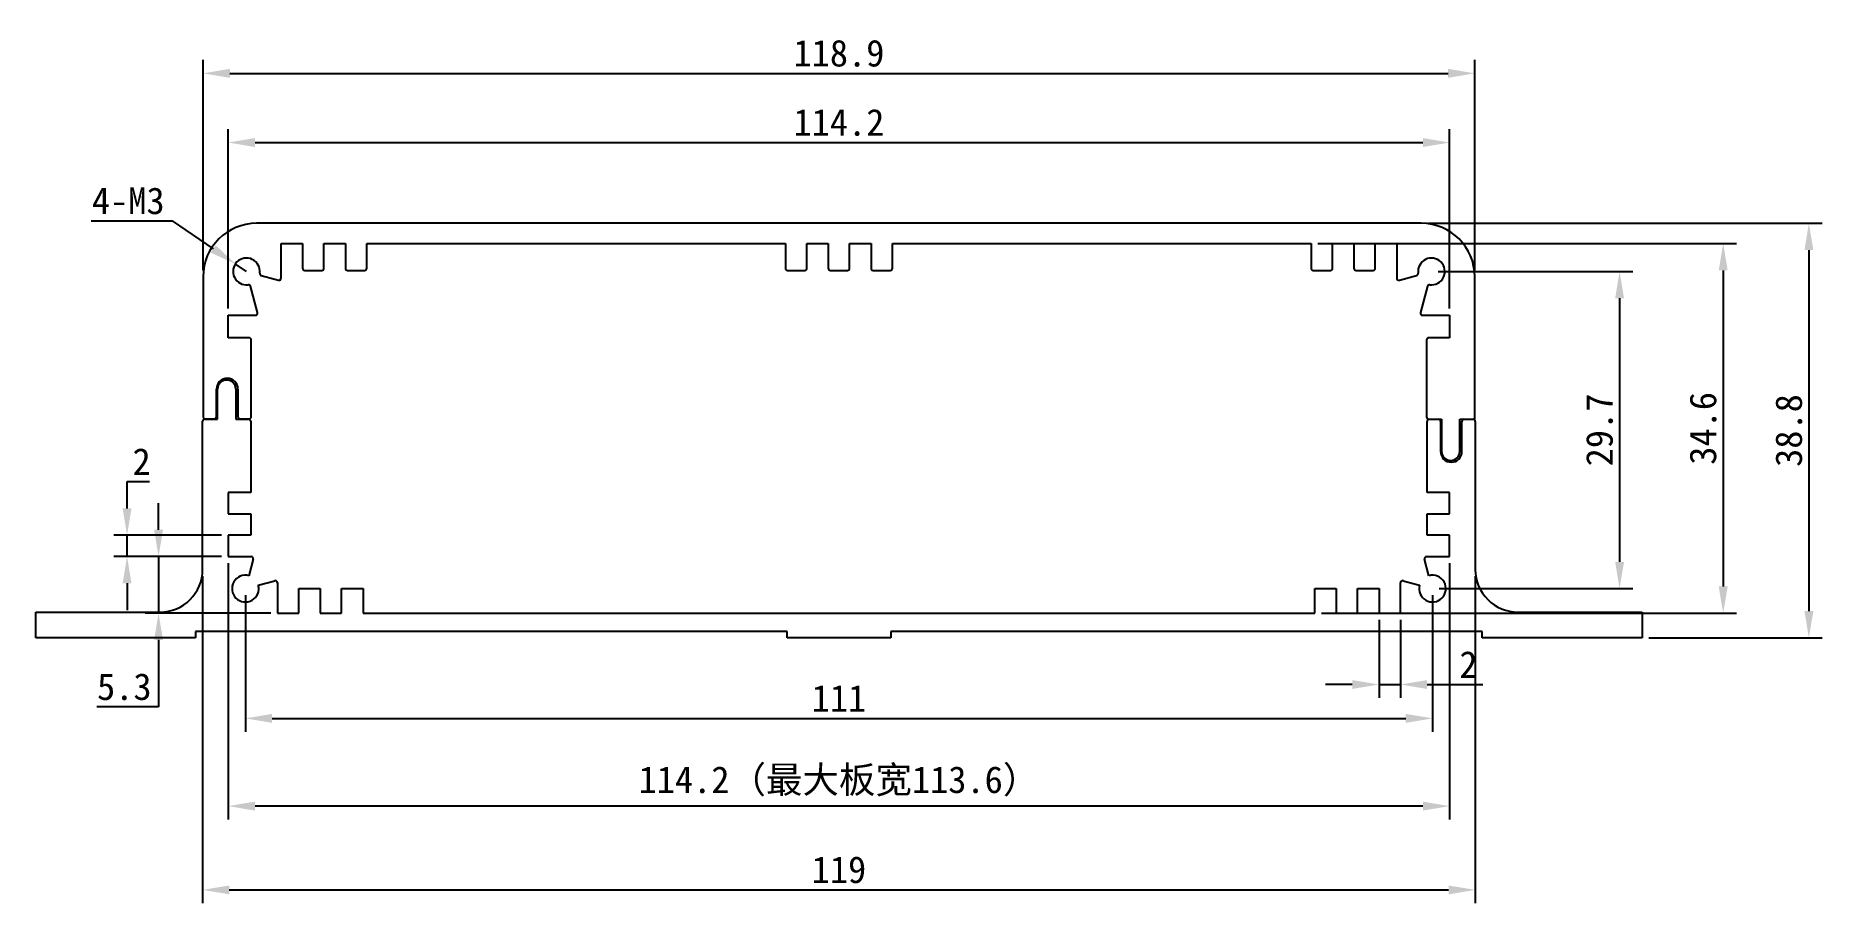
# Model space of a CAD drawing. Header units: inches. Extents: x 60 to 227, y -10 to 71.
import ezdxf

# ---------------------------------------------------------------- set-up
doc = ezdxf.new("R2010")
doc.units = ezdxf.units.IN
doc.header["$MEASUREMENT"] = 0
doc.layers.add('1', color=30, linetype='Continuous')
doc.styles.get("Standard").update_dxf_attribs({"font": 'simhei.ttf'})
doc.dimstyles.new('ISO-25', dxfattribs={"dimtxt": 2.5, "dimasz": 2.5, "dimexe": 1.25, "dimexo": 0.625, "dimtad": 1, "dimtoh": 1, "dimdec": 1, "dimdsep": 46, "dimtxsty": 'Standard', "dimcen": 2.5, "dimadec": 0, "dimazin": 0, "dimtfac": 1, "dimtdec": 1, "dimtmove": 0, "dimatfit": 3, "dimfxl": 1, "dimarcsym": 0})

# ---------------------------------------------------------------- blocks, each defined once
blk = doc.blocks.new('*D17')
at = {"color": 0, "lineweight": -2}
for p, q in [((189.82, 53.62), (226.69, 53.62)), ((225.44, 51.12), (225.44, 17.37)), ((210.47, 14.87), (226.69, 14.87))]:
    blk.add_line(p, q, dxfattribs=at)
at = {"color": 0}
for points in [[(225.03, 51.12), (225.86, 51.12), (225.44, 53.62)], [(225.03, 17.37), (225.86, 17.37), (225.44, 14.87)]]:
    blk.add_solid(points, dxfattribs=at)
at = {"layer": 'Defpoints', "color": 0}
for p in [(189.2, 53.62), (209.85, 14.87), (225.44, 14.87)]:
    blk.add_point(p, dxfattribs=at)
at = {"color": 0, "insert": (223.57, 34.25), "char_height": 2.5, "attachment_point": 5, "rotation": 90}
blk.add_mtext('38.8', dxfattribs=at)
blk = doc.blocks.new('*D18')
at = {"color": 0, "lineweight": -2}
for p, q in [((75.3, 49.25), (75.3, 68.89)), ((194.2, 49.25), (194.2, 68.89)), ((77.8, 67.64), (191.7, 67.64))]:
    blk.add_line(p, q, dxfattribs=at)
at = {"color": 0}
for points in [[(77.8, 68.06), (77.8, 67.22), (75.3, 67.64)], [(191.7, 68.06), (191.7, 67.22), (194.2, 67.64)]]:
    blk.add_solid(points, dxfattribs=at)
at = {"layer": 'Defpoints', "color": 0}
for p in [(194.2, 67.64), (75.3, 48.62), (194.2, 48.62)]:
    blk.add_point(p, dxfattribs=at)
at = {"color": 0, "insert": (134.75, 69.51), "char_height": 2.5, "attachment_point": 5}
blk.add_mtext('118.9', dxfattribs=at)
blk = doc.blocks.new('*D19')
at = {"color": 0, "lineweight": -2}
for p, q in [((77.65, 45.65), (77.65, 62.42)), ((191.85, 45.65), (191.85, 62.42)), ((80.15, 61.17), (189.35, 61.17))]:
    blk.add_line(p, q, dxfattribs=at)
at = {"color": 0}
for points in [[(80.15, 61.59), (80.15, 60.75), (77.65, 61.17)], [(189.35, 61.59), (189.35, 60.75), (191.85, 61.17)]]:
    blk.add_solid(points, dxfattribs=at)
at = {"layer": 'Defpoints', "color": 0}
for p in [(191.85, 61.17), (77.65, 45.02), (191.85, 45.02)]:
    blk.add_point(p, dxfattribs=at)
at = {"color": 0, "insert": (134.75, 63.04), "char_height": 2.5, "attachment_point": 5}
blk.add_mtext('114.2', dxfattribs=at)
blk = doc.blocks.new('*D20')
at = {"layer": '1', "color": 0, "lineweight": -2}
for p, q in [((77.65, 21.85), (77.65, -2.11)), ((191.85, 21.85), (191.85, -2.11)), ((189.35, -0.86), (80.15, -0.86))]:
    blk.add_line(p, q, dxfattribs=at)
at = {"layer": '1', "color": 0}
for points in [[(80.15, -0.44), (80.15, -1.28), (77.65, -0.86)], [(189.35, -0.44), (189.35, -1.28), (191.85, -0.86)]]:
    blk.add_solid(points, dxfattribs=at)
at = {"layer": 'Defpoints', "color": 0}
for p in [(77.65, 22.47), (191.85, 22.47), (77.65, -0.86)]:
    blk.add_point(p, dxfattribs=at)
at = {"layer": '1', "color": 0, "insert": (134.75, 1.45), "char_height": 2.5, "attachment_point": 5}
blk.add_mtext('114.2（最大板宽113.6）', dxfattribs=at)
blk = doc.blocks.new('*D21')
at = {"color": 0, "lineweight": -2}
for p, q in [((79.25, 18.85), (79.25, 6.09)), ((190.25, 18.85), (190.25, 6.09)), ((81.75, 7.34), (187.75, 7.34))]:
    blk.add_line(p, q, dxfattribs=at)
at = {"color": 0}
for points in [[(81.75, 7.76), (81.75, 6.92), (79.25, 7.34)], [(187.75, 7.76), (187.75, 6.92), (190.25, 7.34)]]:
    blk.add_solid(points, dxfattribs=at)
at = {"layer": 'Defpoints', "color": 0}
for p in [(79.25, 19.47), (190.25, 19.47), (190.25, 7.34)]:
    blk.add_point(p, dxfattribs=at)
at = {"color": 0, "insert": (134.75, 9.22), "char_height": 2.5, "attachment_point": 5}
blk.add_mtext('111', dxfattribs=at)
blk = doc.blocks.new('*D22')
at = {"color": 0, "lineweight": -2}
for p, q in [((190.77, 49.12), (208.99, 49.12)), ((207.74, 46.62), (207.74, 21.97)), ((190.87, 19.47), (208.99, 19.47))]:
    blk.add_line(p, q, dxfattribs=at)
at = {"color": 0}
for points in [[(207.33, 46.62), (208.16, 46.62), (207.74, 49.12)], [(207.33, 21.97), (208.16, 21.97), (207.74, 19.47)]]:
    blk.add_solid(points, dxfattribs=at)
at = {"layer": 'Defpoints', "color": 0}
for p in [(190.15, 49.12), (190.25, 19.47), (207.74, 19.47)]:
    blk.add_point(p, dxfattribs=at)
at = {"color": 0, "insert": (205.87, 34.3), "char_height": 2.5, "attachment_point": 5, "rotation": 90}
blk.add_mtext('29.7', dxfattribs=at)
blk = doc.blocks.new('*D23')
at = {"color": 0, "lineweight": -2}
for p, q in [((179.52, 51.72), (218.68, 51.72)), ((217.43, 49.22), (217.43, 19.67)), ((179.87, 17.17), (218.68, 17.17))]:
    blk.add_line(p, q, dxfattribs=at)
at = {"color": 0}
for points in [[(217.01, 49.22), (217.85, 49.22), (217.43, 51.72)], [(217.01, 19.67), (217.85, 19.67), (217.43, 17.17)]]:
    blk.add_solid(points, dxfattribs=at)
at = {"layer": 'Defpoints', "color": 0}
for p in [(178.9, 51.72), (179.25, 17.17), (217.43, 17.17)]:
    blk.add_point(p, dxfattribs=at)
at = {"color": 0, "insert": (215.55, 34.45), "char_height": 2.5, "attachment_point": 5, "rotation": 90}
blk.add_mtext('34.6', dxfattribs=at)
blk = doc.blocks.new('*D24')
at = {"color": 0, "lineweight": -2}
for p, q in [((185.25, 16.55), (185.25, 9.26)), ((187.25, 16.55), (187.25, 9.26)), ((182.75, 10.51), (180.25, 10.51)), ((185.25, 10.51), (187.25, 10.51)), ((189.75, 10.51), (194.97, 10.51))]:
    blk.add_line(p, q, dxfattribs=at)
at = {"color": 0}
for points in [[(182.75, 10.92), (182.75, 10.09), (185.25, 10.51)], [(189.75, 10.92), (189.75, 10.09), (187.25, 10.51)]]:
    blk.add_solid(points, dxfattribs=at)
at = {"layer": 'Defpoints', "color": 0}
for p in [(185.25, 17.17), (187.25, 17.17), (187.25, 10.51)]:
    blk.add_point(p, dxfattribs=at)
at = {"color": 0, "insert": (193.61, 12.38), "char_height": 2.5, "attachment_point": 5}
blk.add_mtext('2', dxfattribs=at)
blk = doc.blocks.new('*D25')
at = {"color": 0, "lineweight": -2}
for p, q in [((68.19, 26.97), (68.19, 29.47)), ((68.19, 29.47), (70.29, 29.47)), ((77.02, 24.47), (66.94, 24.47)), ((68.19, 22.47), (68.19, 24.47)), ((77.02, 22.47), (66.94, 22.47)), ((68.19, 19.97), (68.19, 17.47))]:
    blk.add_line(p, q, dxfattribs=at)
at = {"color": 0}
for points in [[(67.77, 26.97), (68.6, 26.97), (68.19, 24.47)], [(67.77, 19.97), (68.6, 19.97), (68.19, 22.47)]]:
    blk.add_solid(points, dxfattribs=at)
at = {"layer": 'Defpoints', "color": 0}
for p in [(68.19, 24.47), (77.65, 24.47), (77.65, 22.47)]:
    blk.add_point(p, dxfattribs=at)
at = {"color": 0, "insert": (69.55, 31.35), "char_height": 2.5, "attachment_point": 5}
blk.add_mtext('2', dxfattribs=at)
blk = doc.blocks.new('*D26')
at = {"color": 0, "lineweight": -2}
for p, q in [((71.13, 24.97), (71.13, 27.47)), ((77.02, 22.47), (69.88, 22.47)), ((71.13, 22.47), (71.13, 17.17)), ((81.62, 17.17), (69.88, 17.17)), ((71.13, 14.67), (71.13, 8.41)), ((71.13, 8.41), (65.35, 8.41))]:
    blk.add_line(p, q, dxfattribs=at)
at = {"color": 0}
for points in [[(70.72, 24.97), (71.55, 24.97), (71.13, 22.47)], [(70.72, 14.67), (71.55, 14.67), (71.13, 17.17)]]:
    blk.add_solid(points, dxfattribs=at)
at = {"layer": 'Defpoints', "color": 0}
for p in [(77.65, 22.47), (71.13, 17.17), (82.25, 17.17)]:
    blk.add_point(p, dxfattribs=at)
at = {"color": 0, "insert": (67.93, 10.29), "char_height": 2.5, "attachment_point": 5}
blk.add_mtext('5.3', dxfattribs=at)
blk = doc.blocks.new('*D27')
at = {"color": 0, "lineweight": -2}
for p, q in [((75.25, 20.65), (75.25, -9.94)), ((194.25, 20.65), (194.25, -9.94)), ((77.75, -8.69), (191.75, -8.69))]:
    blk.add_line(p, q, dxfattribs=at)
at = {"color": 0}
for points in [[(77.75, -8.28), (77.75, -9.11), (75.25, -8.69)], [(191.75, -8.28), (191.75, -9.11), (194.25, -8.69)]]:
    blk.add_solid(points, dxfattribs=at)
at = {"layer": 'Defpoints', "color": 0}
for p in [(75.25, 21.27), (194.25, 21.27), (194.25, -8.69)]:
    blk.add_point(p, dxfattribs=at)
at = {"color": 0, "insert": (134.75, -6.82), "char_height": 2.5, "attachment_point": 5}
blk.add_mtext('119', dxfattribs=at)
blk = doc.blocks.new('*D28')
at = {"color": 0, "lineweight": -2}
for p, q in [((64.82, 53.84), (72.41, 53.84)), ((72.41, 53.84), (76.25, 51.23)), ((79.35, 49.12), (78.31, 49.83))]:
    blk.add_line(p, q, dxfattribs=at)
at = {"color": 0}
blk.add_solid([(76.48, 51.57), (76.01, 50.88), (78.31, 49.83)], dxfattribs=at)
at = {"layer": 'Defpoints', "color": 0}
for p in [(78.31, 49.83), (79.35, 49.12)]:
    blk.add_point(p, dxfattribs=at)
at = {"color": 0, "insert": (68.3, 55.71), "char_height": 2.5, "attachment_point": 5}
blk.add_mtext('4-M3', dxfattribs=at)

msp = doc.modelspace()

# ---------------------------------------------------------------- linework, layer by layer
at = {"color": 7, "linetype": 'Continuous', "lineweight": -3}
for p, q in [((189.2, 53.62), (80.3, 53.62)), ((82.6, 48.51), (82.6, 51.72)), ((82.6, 51.72), (84.6, 51.72)), ((84.6, 51.72), (84.6, 49.42)), ((86.6, 49.42), (86.6, 51.72)), ((86.6, 51.72), (88.6, 51.72)), ((88.6, 51.72), (88.6, 49.42)), ((90.6, 49.42), (90.6, 51.72)), ((90.6, 51.72), (129.75, 51.72)), ((129.75, 51.72), (129.75, 49.42)), ((131.75, 49.42), (131.75, 51.72)), ((131.75, 51.72), (133.75, 51.72)), ((133.75, 51.72), (133.75, 49.42)), ((135.75, 49.42), (135.75, 51.72)), ((135.75, 51.72), (137.75, 51.72)), ((137.75, 51.72), (137.75, 49.42)), ((139.75, 49.42), (139.75, 51.72)), ((139.75, 51.72), (178.9, 51.72)), ((178.9, 51.72), (178.9, 49.42)), ((180.9, 49.42), (180.9, 51.72)), ((180.9, 51.72), (182.9, 51.72)), ((182.9, 51.72), (182.9, 49.42)), ((184.9, 49.42), (184.9, 51.72)), ((184.9, 51.72), (186.9, 51.72)), ((186.9, 51.72), (186.9, 48.51)), ((75.3, 48.62), (75.3, 35.54)), ((80.73, 48.75), (82.35, 48.32)), ((84.8, 49.22), (86.4, 49.22)), ((88.8, 49.22), (90.4, 49.22)), ((129.95, 49.22), (131.55, 49.22)), ((133.95, 49.22), (135.55, 49.22)), ((137.95, 49.22), (139.55, 49.22)), ((179.1, 49.22), (180.7, 49.22)), ((183.1, 49.22), (184.7, 49.22)), ((187.15, 48.32), (188.76, 48.75)), ((194.2, 35.32), (194.2, 48.62)), ((80.38, 45.27), (79.72, 47.74)), ((189.78, 47.74), (189.12, 45.27)), ((77.65, 42.92), (77.65, 45.02)), ((77.65, 45.02), (80.19, 45.02)), ((189.31, 45.02), (191.85, 45.02)), ((191.85, 45.02), (191.85, 42.92)), ((79.6, 42.92), (77.65, 42.92)), ((79.8, 35.54), (79.8, 42.72)), ((189.7, 42.72), (189.7, 35.52)), ((191.85, 42.92), (189.9, 42.92)), ((76.55, 35.54), (76.55, 38.12)), ((76.65, 35.32), (76.65, 38.12)), ((78.35, 38.12), (78.35, 35.32)), ((78.55, 38.12), (78.55, 35.54)), ((75.25, 21.27), (75.25, 35.12)), ((75.45, 35.32), (76.65, 35.32)), ((75.5, 35.34), (76.35, 35.34)), ((78.35, 35.32), (79.55, 35.32)), ((78.75, 35.34), (79.6, 35.34)), ((79.75, 35.12), (79.75, 28.47)), ((189.75, 28.47), (189.75, 35.1)), ((189.9, 35.32), (191.1, 35.32)), ((189.95, 35.3), (190.8, 35.3)), ((191, 35.1), (191, 32.29)), ((191.1, 35.32), (191.1, 32.3)), ((192.8, 32.3), (192.8, 35.32)), ((192.8, 35.32), (194.2, 35.32)), ((193, 32.29), (193, 35.1)), ((193.2, 35.3), (194.05, 35.3)), ((194.25, 35.1), (194.25, 21.27)), ((79.75, 28.47), (77.65, 28.47)), ((77.65, 28.47), (77.65, 26.47)), ((191.85, 28.47), (189.75, 28.47)), ((191.85, 26.47), (191.85, 28.47)), ((77.65, 26.47), (79.75, 26.47)), ((79.75, 26.47), (79.75, 24.47)), ((189.75, 24.47), (189.75, 26.47)), ((189.75, 26.47), (191.85, 26.47)), ((79.75, 24.47), (77.65, 24.47)), ((77.65, 24.47), (77.65, 22.47)), ((191.85, 24.47), (189.75, 24.47)), ((191.85, 22.47), (191.85, 24.47)), ((77.65, 22.47), (79.79, 22.47)), ((79.98, 22.22), (79.57, 20.68)), ((189.92, 20.68), (189.51, 22.22)), ((189.7, 22.47), (191.85, 22.47)), ((80.46, 19.8), (82, 20.21)), ((187.5, 20.21), (189.04, 19.8)), ((82.25, 20.02), (82.25, 17.17)), ((84.25, 17.17), (84.25, 19.47)), ((84.25, 19.47), (86.25, 19.47)), ((86.25, 19.47), (86.25, 17.17)), ((88.25, 17.17), (88.25, 19.47)), ((88.25, 19.47), (90.25, 19.47)), ((90.25, 19.47), (90.25, 17.17)), ((179.25, 17.17), (179.25, 19.47)), ((179.25, 19.47), (181.25, 19.47)), ((181.25, 19.47), (181.25, 17.17)), ((183.25, 17.17), (183.25, 19.47)), ((183.25, 19.47), (185.25, 19.47)), ((185.25, 19.47), (185.25, 17.17)), ((187.25, 17.17), (187.25, 20.02)), ((59.65, 14.87), (59.65, 17.27)), ((59.65, 17.27), (71.25, 17.27)), ((82.25, 17.17), (84.25, 17.17)), ((86.25, 17.17), (88.25, 17.17)), ((90.25, 17.17), (179.25, 17.17)), ((181.25, 17.17), (183.25, 17.17)), ((185.25, 17.17), (187.25, 17.17)), ((198.25, 17.27), (209.85, 17.27)), ((209.85, 17.27), (209.85, 14.87)), ((129.9, 15.47), (74.6, 15.47)), ((74.6, 15.47), (74.6, 14.87)), ((129.9, 14.87), (129.9, 15.47)), ((194.9, 15.47), (139.6, 15.47)), ((139.6, 15.47), (139.6, 14.87)), ((194.9, 14.87), (194.9, 15.47)), ((74.6, 14.87), (59.65, 14.87)), ((139.6, 14.87), (129.9, 14.87)), ((209.85, 14.87), (194.9, 14.87))]:
    msp.add_line(p, q, dxfattribs=at)
for centre, radius, start, end in [((80.3, 48.62), 5, 90, 180), ((189.2, 48.62), 5, 0, 90), ((79.35, 49.12), 1.25, 352.9281, 277.0719), ((190.15, 49.12), 1.25, 262.9281, 187.0719), ((80.79, 48.94), 0.2, 172.9281, 255), ((82.4, 48.51), 0.2, 255, 0), ((84.8, 49.42), 0.2, 180, 270), ((86.4, 49.42), 0.2, 270, 0), ((88.8, 49.42), 0.2, 180, 270), ((90.4, 49.42), 0.2, 270, 0), ((129.95, 49.42), 0.2, 180, 270), ((131.55, 49.42), 0.2, 270, 0), ((133.95, 49.42), 0.2, 180, 270), ((135.55, 49.42), 0.2, 270, 0), ((137.95, 49.42), 0.2, 180, 270), ((139.55, 49.42), 0.2, 270, 0), ((179.1, 49.42), 0.2, 180, 270), ((180.7, 49.42), 0.2, 270, 0), ((183.1, 49.42), 0.2, 180, 270), ((184.7, 49.42), 0.2, 270, 0), ((187.1, 48.51), 0.2, 180, 285), ((188.71, 48.94), 0.2, 285, 7.0719), ((79.53, 47.68), 0.2, 15, 97.0719), ((189.97, 47.68), 0.2, 82.9281, 165), ((80.19, 45.22), 0.2, 270, 15), ((189.31, 45.22), 0.2, 165, 270), ((79.6, 42.72), 0.2, 0, 90), ((189.9, 42.72), 0.2, 90, 180), ((77.55, 38.12), 1, 0, 180), ((77.5, 38.12), 0.85, 0, 180), ((75.45, 35.12), 0.2, 90, 180), ((75.5, 35.54), 0.2, 180, 270), ((76.35, 35.54), 0.2, 270, 0), ((78.75, 35.54), 0.2, 180, 270), ((79.55, 35.12), 0.2, 0, 90), ((79.6, 35.54), 0.2, 270, 360), ((189.9, 35.52), 0.2, 180, 270), ((189.95, 35.1), 0.2, 90, 180), ((190.8, 35.1), 0.2, 0, 90), ((193.2, 35.1), 0.2, 90, 180), ((194.05, 35.1), 0.2, 0, 90), ((192, 32.29), 1, 180, 0), ((191.95, 32.3), 0.85, 180, 0), ((79.79, 22.27), 0.2, 345, 90), ((189.7, 22.27), 0.2, 90, 195), ((71.25, 21.27), 4, 270, 0), ((79.25, 19.47), 1.25, 75, 15), ((82.05, 20.02), 0.2, 360, 105), ((187.45, 20.02), 0.2, 75, 180), ((190.25, 19.47), 1.25, 165, 105), ((198.25, 21.27), 4, 180, 270)]:
    msp.add_arc(centre, radius, start, end, dxfattribs=at)

# ---------------------------------------------------------------- dimensions: what is measured, and where the dimension line sits
for base, p1, p2, angle, picture, middle in [((194.2, 67.64), (75.3, 48.62), (194.2, 48.62), 0, '*D18', (134.75, 69.51)), ((191.85, 61.17), (77.65, 45.02), (191.85, 45.02), 180, '*D19', (134.75, 63.04)), ((225.44374572, 14.87279743), (189.19773205, 53.62279743), (209.84773205, 14.87279743), 270, '*D17', (223.56874572, 34.24779743)), ((217.42869771, 17.17279743), (178.89773205, 51.72279743), (179.24773205, 17.17279743), 90, '*D23', (215.55369771, 34.44779743)), ((207.74406182, 19.47279743), (190.14773205, 49.12279743), (190.24773205, 19.47279743), 90, '*D22', (205.86906182, 34.29779743)), ((68.19, 24.47), (77.65, 22.47), (77.65, 24.47), 90, '*D25', (69.55, 31.35)), ((194.25, -8.69), (75.25, 21.27), (194.25, 21.27), 180, '*D27', (134.75, -6.82))]:
    dim = msp.add_linear_dim(base=base, p1=p1, p2=p2, angle=angle, dimstyle='ISO-25')
    dim.commit()
    dim.dimension.update_dxf_attribs({"geometry": picture, "text_midpoint": middle})
dim = msp.add_radius_dim(center=(79.35, 49.12), mpoint=(78.31, 49.83), text='4-M3', dimstyle='ISO-25')
dim.commit()
dim.dimension.update_dxf_attribs({"geometry": '*D28', "text_midpoint": (68.3, 53.84), "dimtype": 164})
dim = msp.add_linear_dim(base=(71.13, 17.17), p1=(77.65, 22.47), p2=(82.25, 17.17), angle=90, dimstyle='ISO-25')
dim.commit()
dim.dimension.update_dxf_attribs({"geometry": '*D26', "text_midpoint": (67.93, 8.41), "dimtype": 160})
for base, p1, p2, picture, middle in [((190.25, 7.34), (79.25, 19.47), (190.25, 19.47), '*D21', (134.75, 9.22)), ((187.25, 10.51), (185.25, 17.17), (187.25, 17.17), '*D24', (193.61, 12.38))]:
    dim = msp.add_linear_dim(base=base, p1=p1, p2=p2, dimstyle='ISO-25')
    dim.commit()
    dim.dimension.update_dxf_attribs({"geometry": picture, "text_midpoint": middle})
at = {"layer": '1'}
dim = msp.add_linear_dim(base=(77.65, -0.86), p1=(191.85, 22.47), p2=(77.65, 22.47), angle=180, text='<>（最大板宽113.6）', dimstyle='ISO-25', dxfattribs=at)
dim.commit()
dim.dimension.update_dxf_attribs({"geometry": '*D20', "text_midpoint": (134.75, 1.45)})

doc.saveas('drawing.dxf')
